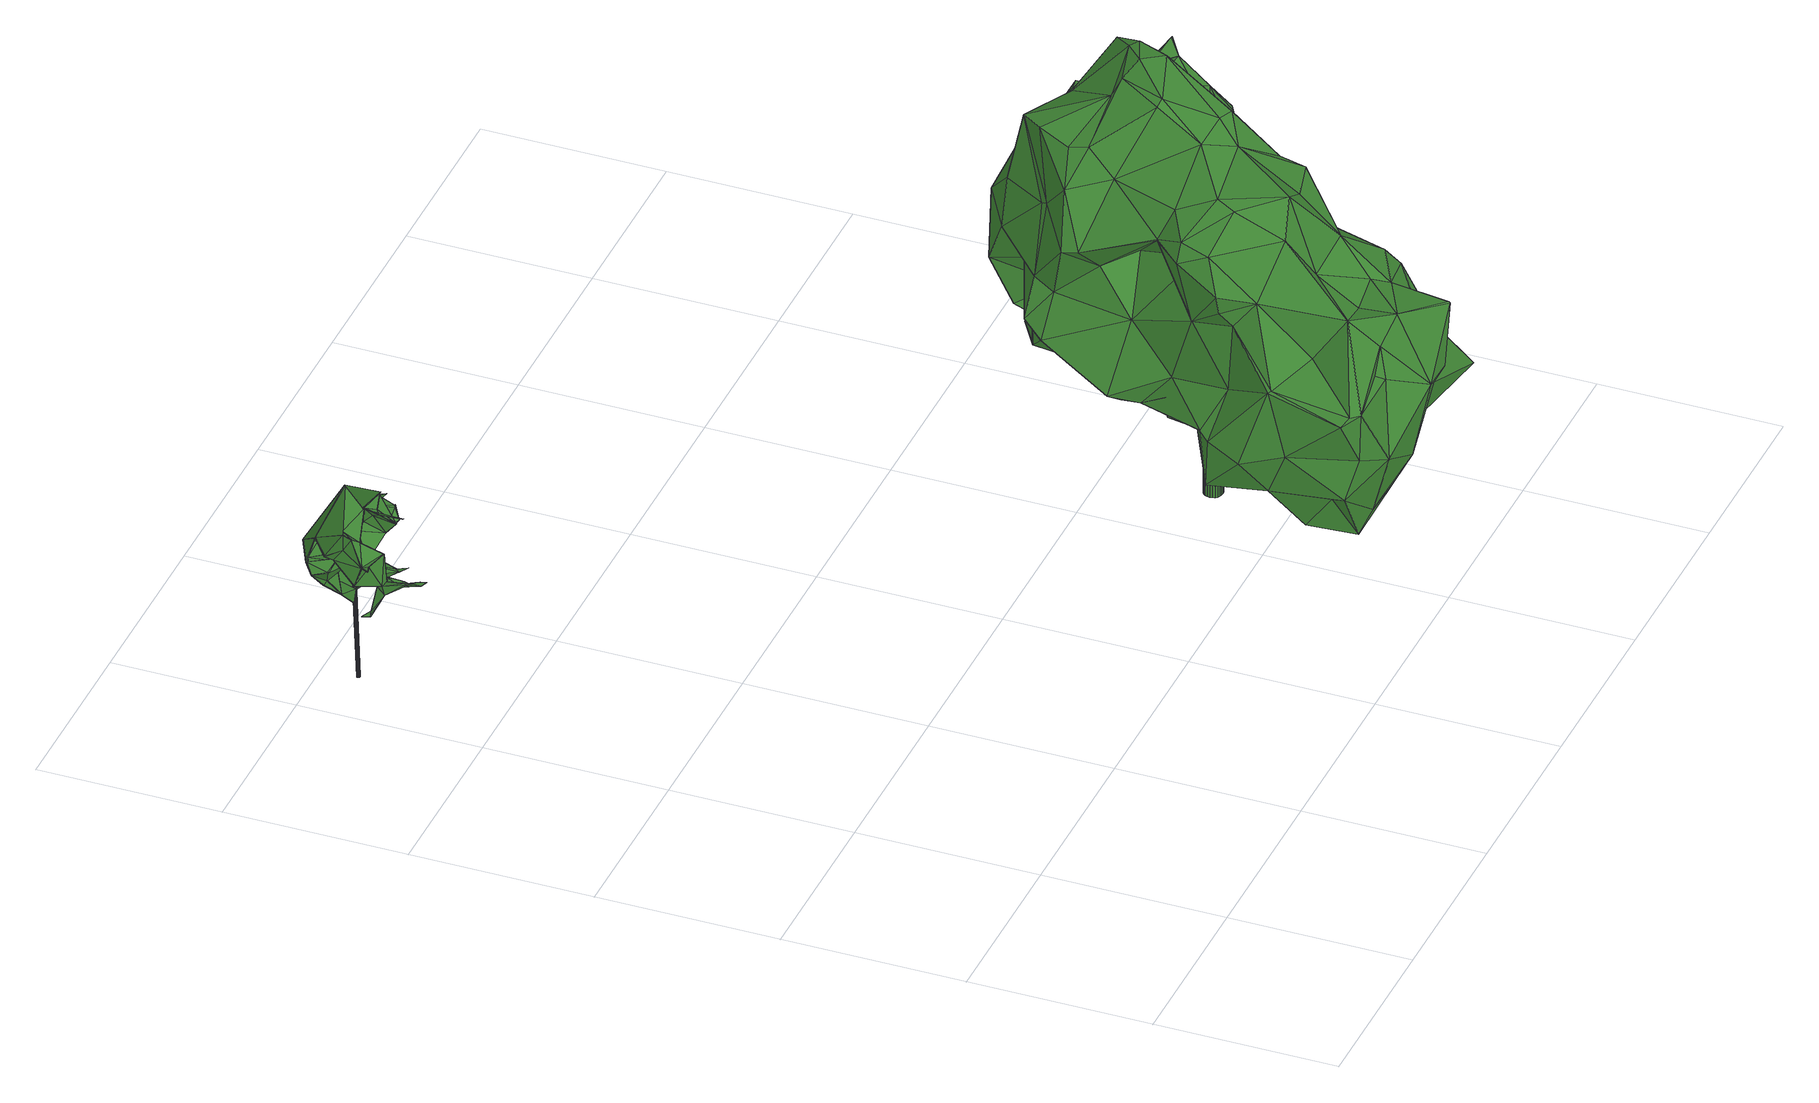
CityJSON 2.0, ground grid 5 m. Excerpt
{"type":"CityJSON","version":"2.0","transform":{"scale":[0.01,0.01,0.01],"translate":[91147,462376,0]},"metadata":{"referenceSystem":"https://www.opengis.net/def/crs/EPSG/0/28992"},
"CityObjects":{
"tree1":{"type":"SolitaryVegetationObject","attributes":{"gtid":298,"crown_width_m":3.19,"crown_median_z":3.93,"trunk_H_m":3.82,"trunk_DBH_m":0.0917,"trunk_radius_m":0.0458,"trunk_base_height_m":0.11,"original_gtid":"303"},"geometry":[{"type":"Solid","lod":"3","boundaries":[[[[0,1,2]],[[3,4,5]],[[6,7,8]],[[9,10,11]],[[12,13,14]],[[15,16,17]],[[18,19,20]],[[21,22,20]],[[23,24,25]],[[26,19,18]],[[27,28,29]],[[30,31,2]],[[32,33,34]],[[35,36,37]],[[38,39,40]],[[6,41,42]],[[43,44,45]],[[46,47,48]],[[49,50,51]],[[18,20,22]],[[52,53,54]],[[55,56,57]],[[57,56,58]],[[22,26,18]],[[21,20,59]],[[14,60,61]],[[14,62,60]],[[63,64,65]],[[66,63,65]],[[11,67,68]],[[9,69,70]],[[68,69,9]],[[71,53,52]],[[72,73,49]],[[49,73,74]],[[16,75,76]],[[59,20,19]],[[77,68,67]],[[51,50,36]],[[78,38,40]],[[79,53,78]],[[80,61,81]],[[82,83,84]],[[84,85,82]],[[86,87,88]],[[86,88,89]],[[90,83,61]],[[26,91,92]],[[93,58,94]],[[95,96,17]],[[97,10,31]],[[98,10,97]],[[19,99,59]],[[39,100,101]],[[93,53,58]],[[102,71,103]],[[104,45,105]],[[26,90,19]],[[106,107,108]],[[109,101,103]],[[110,111,112]],[[113,114,115]],[[29,116,117]],[[42,118,6]],[[119,10,9]],[[112,111,120]],[[121,17,96]],[[80,122,123]],[[64,124,125]],[[126,124,64]],[[120,127,112]],[[58,71,102]],[[115,128,58]],[[58,128,129]],[[87,130,15]],[[86,130,87]],[[46,115,131]],[[132,133,134]],[[135,136,28]],[[135,106,136]],[[105,137,138]],[[68,9,11]],[[58,129,94]],[[1,139,140]],[[84,140,139]],[[141,142,97]],[[143,144,131]],[[145,146,85]],[[147,148,86]],[[43,86,148]],[[149,150,151]],[[152,25,153]],[[14,13,145]],[[145,85,14]],[[54,109,52]],[[49,128,149]],[[67,11,98]],[[84,14,85]],[[154,155,156]],[[115,58,56]],[[97,142,157]],[[158,88,115]],[[115,88,113]],[[78,159,38]],[[78,160,159]],[[12,63,161]],[[162,163,140]],[[162,140,84]],[[164,165,106]],[[158,58,102]],[[42,166,70]],[[71,52,167]],[[2,31,0]],[[99,19,90]],[[99,90,61]],[[168,138,104]],[[169,170,111]],[[46,131,144]],[[171,154,156]],[[30,2,59]],[[84,139,14]],[[172,14,139]],[[173,174,175]],[[171,147,154]],[[59,163,21]],[[2,163,59]],[[48,47,36]],[[176,34,177]],[[92,178,90]],[[119,9,70]],[[171,179,180]],[[6,181,7]],[[115,46,128]],[[80,62,61]],[[112,127,113]],[[15,17,121]],[[15,121,87]],[[103,101,138]],[[74,73,182]],[[45,119,137]],[[45,137,105]],[[95,17,76]],[[51,128,49]],[[49,149,151]],[[183,184,185]],[[57,58,158]],[[112,186,110]],[[30,59,187]],[[120,111,188]],[[189,125,190]],[[191,192,85]],[[31,10,193]],[[31,193,0]],[[59,99,187]],[[167,194,109]],[[145,191,146]],[[154,147,89]],[[170,169,161]],[[195,89,158]],[[149,114,150]],[[119,193,10]],[[104,43,45]],[[158,102,103]],[[117,70,77]],[[118,70,117]],[[154,89,104]],[[0,172,1]],[[196,27,157]],[[99,61,197]],[[99,197,187]],[[198,175,199]],[[198,199,5]],[[17,16,76]],[[101,109,39]],[[6,200,201]],[[200,202,201]],[[181,6,118]],[[200,6,181]],[[181,202,200]],[[203,204,205]],[[89,168,104]],[[95,136,96]],[[61,62,197]],[[178,26,22]],[[184,206,207]],[[21,178,22]],[[11,10,98]],[[160,78,53]],[[159,208,182]],[[209,210,211]],[[141,165,142]],[[196,157,142]],[[45,176,119]],[[193,119,176]],[[48,36,50]],[[61,83,14]],[[212,148,147]],[[79,54,53]],[[105,38,191]],[[178,21,213]],[[214,145,169]],[[116,215,8]],[[31,30,187]],[[134,129,51]],[[89,195,138]],[[152,153,82]],[[178,91,26]],[[178,92,91]],[[162,84,178]],[[92,90,26]],[[126,63,12]],[[15,75,16]],[[198,5,175]],[[104,44,154]],[[27,196,28]],[[1,172,139]],[[35,51,36]],[[134,51,35]],[[48,143,131]],[[148,216,43]],[[8,217,15]],[[126,64,63]],[[119,218,137]],[[80,123,62]],[[80,81,122]],[[203,205,161]],[[119,166,218]],[[41,218,166]],[[210,114,180]],[[65,180,66]],[[210,180,65]],[[138,137,104]],[[51,129,128]],[[23,64,24]],[[182,3,85]],[[152,85,174]],[[177,219,176]],[[141,176,219]],[[141,219,177]],[[146,191,85]],[[82,220,83]],[[115,114,149]],[[151,150,211]],[[54,40,109]],[[183,208,132]],[[161,155,154]],[[63,156,155]],[[138,221,100]],[[101,100,221]],[[39,38,105]],[[110,108,111]],[[178,84,83]],[[131,115,149]],[[115,56,158]],[[77,70,69]],[[77,69,68]],[[70,118,42]],[[48,149,128]],[[131,149,48]],[[128,46,48]],[[222,120,188]],[[3,174,85]],[[107,214,108]],[[54,78,40]],[[79,78,54]],[[177,34,141]],[[76,75,95]],[[136,95,75]],[[106,196,142]],[[106,142,164]],[[112,223,121]],[[141,34,33]],[[112,113,223]],[[55,158,56]],[[55,57,158]],[[181,6,202]],[[5,174,3]],[[205,222,161]],[[161,222,170]],[[212,203,43]],[[77,224,117]],[[25,225,4]],[[25,4,49]],[[161,13,12]],[[158,103,195]],[[182,73,3]],[[136,226,96]],[[45,44,227]],[[118,7,181]],[[116,7,118]],[[201,202,6]],[[71,167,103]],[[38,192,191]],[[159,192,38]],[[203,44,43]],[[154,44,203]],[[44,191,145]],[[104,191,228]],[[44,228,191]],[[44,104,228]],[[105,191,104]],[[39,109,40]],[[132,134,35]],[[35,183,132]],[[133,132,229]],[[212,204,203]],[[32,227,44]],[[162,213,163]],[[168,89,138]],[[103,138,195]],[[184,35,206]],[[183,74,208]],[[5,225,173]],[[197,62,14]],[[64,189,190]],[[132,208,229]],[[164,142,165]],[[229,208,159]],[[96,186,121]],[[112,121,186]],[[174,5,199]],[[174,199,175]],[[109,103,167]],[[71,58,53]],[[60,81,61]],[[60,122,81]],[[135,28,196]],[[135,196,106]],[[214,32,145]],[[171,120,222]],[[88,121,223]],[[88,223,113]],[[82,230,220]],[[153,230,82]],[[197,172,187]],[[117,27,29]],[[15,130,8]],[[212,205,204]],[[60,231,122]],[[109,194,52]],[[173,175,5]],[[117,224,27]],[[157,27,224]],[[63,179,171]],[[160,53,133]],[[211,210,23]],[[62,123,231]],[[62,231,60]],[[231,123,122]],[[49,74,183]],[[23,210,65]],[[141,107,165]],[[136,215,28]],[[87,121,88]],[[89,88,158]],[[75,215,136]],[[150,210,209]],[[209,211,150]],[[178,83,90]],[[14,83,126]],[[12,14,126]],[[220,126,83]],[[106,165,107]],[[33,107,141]],[[33,32,107]],[[64,23,65]],[[147,86,89]],[[170,188,111]],[[161,145,13]],[[161,169,145]],[[215,217,8]],[[72,49,4]],[[203,161,154]],[[32,34,227]],[[15,217,75]],[[182,208,74]],[[186,226,110]],[[85,152,82]],[[106,108,110]],[[170,222,188]],[[101,221,138]],[[1,140,2]],[[63,171,156]],[[97,157,224]],[[97,224,98]],[[67,224,77]],[[98,224,67]],[[118,117,116]],[[93,232,53]],[[133,53,232]],[[94,232,93]],[[129,232,94]],[[187,172,31]],[[197,14,172]],[[97,31,172]],[[193,172,0]],[[193,97,172]],[[193,141,97]],[[182,192,159]],[[182,85,192]],[[37,183,206]],[[37,47,143]],[[36,47,37]],[[136,106,226]],[[143,47,144]],[[46,144,47]],[[174,173,152]],[[23,25,211]],[[25,151,211]],[[111,108,214]],[[169,111,214]],[[159,160,133]],[[159,133,229]],[[185,206,183]],[[35,37,206]],[[152,225,25]],[[173,225,152]],[[190,24,64]],[[150,114,210]],[[180,179,66]],[[28,215,29]],[[29,215,116]],[[134,232,129]],[[133,232,134]],[[212,147,205]],[[163,2,140]],[[42,41,166]],[[70,166,119]],[[205,147,222]],[[171,222,147]],[[214,107,233]],[[107,32,233]],[[32,214,233]],[[212,216,148]],[[43,216,212]],[[114,127,120]],[[114,120,171]],[[114,113,127]],[[5,4,225]],[[25,49,151]],[[215,75,217]],[[186,96,226]],[[106,110,226]],[[193,176,141]],[[178,213,162]],[[21,163,213]],[[4,3,73]],[[72,4,73]],[[105,138,234]],[[105,234,39]],[[220,124,126]],[[125,124,220]],[[230,153,24]],[[153,25,24]],[[230,24,190]],[[32,235,145]],[[145,235,44]],[[32,44,235]],[[8,218,41]],[[8,41,6]],[[8,130,218]],[[8,7,116]],[[86,137,130]],[[37,143,50]],[[48,50,143]],[[183,50,49]],[[183,37,50]],[[104,137,43]],[[43,137,86]],[[167,52,194]],[[176,227,34]],[[137,218,130]],[[176,45,227]],[[207,185,184]],[[35,184,183]],[[207,206,185]],[[114,171,180]],[[63,155,161]],[[66,179,63]],[[190,125,230]],[[220,230,125]],[[64,125,189]],[[100,39,234]],[[100,234,138]],[[236,237,238]],[[236,238,239]],[[239,238,240]],[[239,240,241]],[[238,237,242]],[[238,242,240]],[[240,242,243]],[[240,243,241]],[[242,237,244]],[[242,244,243]],[[244,237,245]],[[244,245,243]],[[243,245,246]],[[243,246,241]],[[245,237,247]],[[245,247,246]],[[246,247,248]],[[246,248,241]],[[247,237,249]],[[247,249,248]],[[248,249,250]],[[248,250,241]],[[249,237,251]],[[249,251,250]],[[250,251,252]],[[250,252,241]],[[251,237,253]],[[251,253,252]],[[252,253,254]],[[252,254,241]],[[253,237,255]],[[253,255,254]],[[254,255,256]],[[254,256,241]],[[255,237,257]],[[255,257,256]],[[256,257,258]],[[256,258,241]],[[257,237,259]],[[257,259,258]],[[258,259,260]],[[258,260,241]],[[259,237,261]],[[259,261,260]],[[260,261,262]],[[260,262,241]],[[261,237,263]],[[261,263,262]],[[262,263,264]],[[262,264,241]],[[263,237,265]],[[263,265,264]],[[264,265,266]],[[264,266,241]],[[265,237,267]],[[265,267,266]],[[266,267,268]],[[266,268,241]],[[267,237,269]],[[267,269,268]],[[268,269,270]],[[268,270,241]],[[269,237,271]],[[269,271,270]],[[270,271,272]],[[270,272,241]],[[271,237,273]],[[271,273,272]],[[272,273,274]],[[272,274,241]],[[273,237,275]],[[273,275,274]],[[274,275,276]],[[274,276,241]],[[275,237,277]],[[275,277,276]],[[276,277,278]],[[276,278,241]],[[277,237,279]],[[277,279,278]],[[278,279,280]],[[278,280,241]],[[279,237,281]],[[279,281,280]],[[280,281,282]],[[280,282,241]],[[281,237,283]],[[281,283,282]],[[282,283,284]],[[282,284,241]],[[283,237,236]],[[283,236,284]],[[284,236,239]],[[284,239,241]]]]}]},
"tree2":{"type":"SolitaryVegetationObject","attributes":{"gtid":210,"crown_width_m":11.29,"crown_median_z":6.44,"trunk_H_m":6.06,"trunk_DBH_m":0.508,"trunk_radius_m":0.254,"trunk_base_height_m":0.38,"original_gtid":"215"},"geometry":[{"type":"Solid","lod":"3","boundaries":[[[[285,286,287]],[[288,289,290]],[[291,292,293]],[[294,295,296]],[[297,298,299]],[[294,296,300]],[[294,300,301]],[[302,303,304]],[[305,304,303]],[[306,307,308]],[[309,310,311]],[[312,313,314]],[[315,316,317]],[[318,319,320]],[[321,322,323]],[[323,322,324]],[[325,313,312]],[[326,327,328]],[[303,302,329]],[[330,331,332]],[[333,334,335]],[[336,313,325]],[[337,336,325]],[[332,338,339]],[[340,339,338]],[[287,286,341]],[[289,337,342]],[[302,343,329]],[[303,296,295]],[[344,345,346]],[[347,348,349]],[[350,331,351]],[[337,325,312]],[[352,353,354]],[[355,356,357]],[[358,359,330]],[[360,361,362]],[[363,358,364]],[[365,366,367]],[[368,369,370]],[[371,368,323]],[[371,323,324]],[[329,343,372]],[[288,290,373]],[[288,373,289]],[[290,374,311]],[[375,298,376]],[[377,375,376]],[[346,318,378]],[[301,300,379]],[[380,381,377]],[[375,377,381]],[[320,378,318]],[[344,346,378]],[[382,383,384]],[[355,385,356]],[[386,387,388]],[[354,389,390]],[[391,392,393]],[[394,392,391]],[[395,396,341]],[[387,397,388]],[[393,398,294]],[[295,294,398]],[[399,400,401]],[[400,315,401]],[[402,403,404]],[[405,406,407]],[[329,408,303]],[[330,364,358]],[[345,364,330]],[[345,344,364]],[[409,399,391]],[[309,311,374]],[[313,410,314]],[[411,412,413]],[[412,414,413]],[[306,415,307]],[[320,416,372]],[[299,298,375]],[[417,418,372]],[[330,332,345]],[[346,345,332]],[[419,420,421]],[[422,420,419]],[[346,332,339]],[[423,383,424]],[[302,304,363]],[[374,365,309]],[[374,406,365]],[[352,354,349]],[[425,400,421]],[[385,426,427]],[[428,321,429]],[[424,430,431]],[[383,430,424]],[[372,408,329]],[[432,433,315]],[[419,421,400]],[[434,369,426]],[[435,436,437]],[[435,437,438]],[[405,377,376]],[[407,377,405]],[[377,407,380]],[[439,366,440]],[[376,298,297]],[[357,347,349]],[[321,441,429]],[[319,318,442]],[[443,444,353]],[[445,446,447]],[[301,448,294]],[[378,320,343]],[[449,328,327]],[[355,450,435]],[[451,390,412]],[[400,432,315]],[[452,453,287]],[[308,307,454]],[[455,453,456]],[[409,307,399]],[[404,457,402]],[[376,440,405]],[[297,440,376]],[[458,438,434]],[[459,292,326]],[[422,428,429]],[[443,397,444]],[[305,460,461]],[[365,405,366]],[[358,462,359]],[[285,287,453]],[[445,339,340]],[[426,458,434]],[[463,373,285]],[[464,403,402]],[[465,456,452]],[[391,317,394]],[[466,443,352]],[[466,397,443]],[[357,450,355]],[[445,467,446]],[[468,464,469]],[[468,403,464]],[[455,285,453]],[[434,361,369]],[[466,352,470]],[[307,419,399]],[[458,385,355]],[[397,466,388]],[[456,471,455]],[[432,381,380]],[[385,427,356]],[[426,385,458]],[[464,347,469]],[[337,289,336]],[[426,369,368]],[[472,384,424]],[[289,373,336]],[[454,301,308]],[[373,286,285]],[[315,431,316]],[[315,433,431]],[[314,473,312]],[[349,470,352]],[[382,462,383]],[[358,363,462]],[[465,474,456]],[[475,476,433]],[[342,476,475]],[[349,450,357]],[[359,462,382]],[[477,478,449]],[[463,285,410]],[[347,357,469]],[[393,294,479]],[[400,381,432]],[[375,381,299]],[[324,480,457]],[[370,369,361]],[[361,434,362]],[[477,413,467]],[[446,467,413]],[[300,418,386]],[[296,418,300]],[[462,304,305]],[[307,422,419]],[[308,301,379]],[[442,481,444]],[[439,421,420]],[[450,354,435]],[[320,319,416]],[[442,482,447]],[[318,482,442]],[[405,365,406]],[[350,351,483]],[[397,387,484]],[[397,484,444]],[[485,402,457]],[[486,487,306]],[[488,487,486]],[[427,469,356]],[[411,413,477]],[[479,391,393]],[[308,489,306]],[[441,310,429]],[[422,490,428]],[[447,413,414]],[[478,340,338]],[[478,338,350]],[[446,413,447]],[[307,409,454]],[[491,492,456]],[[463,336,373]],[[388,466,493]],[[493,494,388]],[[371,426,368]],[[468,469,427]],[[290,311,286]],[[485,486,489]],[[485,489,495]],[[342,473,333]],[[461,496,462]],[[461,462,305]],[[354,353,389]],[[411,477,451]],[[431,430,316]],[[372,418,408]],[[437,362,438]],[[454,448,301]],[[497,382,351]],[[497,359,382]],[[333,498,334]],[[466,470,493]],[[334,424,431]],[[451,492,499]],[[494,500,386]],[[484,416,501]],[[484,501,442]],[[435,438,355]],[[458,355,438]],[[442,444,484]],[[386,379,300]],[[406,289,407]],[[468,404,403]],[[285,502,410]],[[314,410,502]],[[497,330,359]],[[404,324,457]],[[454,479,448]],[[353,352,443]],[[492,471,456]],[[432,475,433]],[[475,289,342]],[[290,406,374]],[[437,492,503]],[[286,373,290]],[[290,289,406]],[[296,408,418]],[[292,471,504]],[[292,504,327]],[[485,505,402]],[[356,469,357]],[[459,326,483]],[[459,424,334]],[[293,292,506]],[[390,436,354]],[[441,321,507]],[[333,293,498]],[[436,499,437]],[[437,499,492]],[[451,412,411]],[[317,401,315]],[[429,310,309]],[[293,506,459]],[[455,502,285]],[[323,368,370]],[[423,384,383]],[[452,360,508]],[[349,354,450]],[[423,424,384]],[[472,459,384]],[[483,384,459]],[[381,425,299]],[[426,371,427]],[[433,335,431]],[[334,431,335]],[[444,481,353]],[[455,471,291]],[[412,481,414]],[[353,481,412]],[[417,509,386]],[[386,509,387]],[[286,311,341]],[[401,317,391]],[[454,391,479]],[[327,326,292]],[[408,296,303]],[[471,292,291]],[[479,294,448]],[[339,510,346]],[[318,346,510]],[[435,354,436]],[[399,419,400]],[[449,511,477]],[[451,477,511]],[[364,512,363]],[[364,344,512]],[[316,394,317]],[[316,430,496]],[[455,291,502]],[[407,475,380]],[[289,475,407]],[[437,360,362]],[[336,410,313]],[[439,420,367]],[[422,367,420]],[[340,478,467]],[[493,348,505]],[[402,505,348]],[[503,492,491]],[[401,391,399]],[[291,473,314]],[[293,473,291]],[[456,453,452]],[[432,380,475]],[[390,499,436]],[[513,341,396]],[[395,513,396]],[[370,341,513]],[[402,348,464]],[[311,310,395]],[[441,395,310]],[[299,440,297]],[[439,440,299]],[[327,511,449]],[[383,496,430]],[[462,496,383]],[[504,471,511]],[[504,511,327]],[[462,363,304]],[[390,451,499]],[[493,470,348]],[[321,428,488]],[[321,488,322]],[[370,361,341]],[[302,344,343]],[[378,343,344]],[[372,343,320]],[[514,503,465]],[[452,341,361]],[[287,341,452]],[[395,341,311]],[[347,464,348]],[[350,483,326]],[[494,495,515]],[[379,515,495]],[[497,331,330]],[[351,331,497]],[[338,332,331]],[[338,331,350]],[[459,506,292]],[[488,428,487]],[[417,372,416]],[[339,445,447]],[[439,367,366]],[[429,367,422]],[[417,386,418]],[[340,467,445]],[[318,516,482]],[[510,482,516]],[[510,516,318]],[[400,425,381]],[[350,328,478]],[[449,478,328]],[[366,405,440]],[[437,503,514]],[[437,514,465]],[[351,382,517]],[[414,518,447]],[[481,518,414]],[[324,322,480]],[[427,371,468]],[[324,468,371]],[[468,324,404]],[[349,348,470]],[[438,362,434]],[[412,390,389]],[[439,299,425]],[[314,502,291]],[[312,473,337]],[[342,337,473]],[[478,477,467]],[[309,367,429]],[[365,367,309]],[[476,333,335]],[[451,471,492]],[[476,335,433]],[[439,425,421]],[[360,452,361]],[[339,482,510]],[[447,482,339]],[[495,494,505]],[[485,495,505]],[[484,387,509]],[[484,509,417]],[[416,484,417]],[[494,386,388]],[[493,505,494]],[[409,519,454]],[[391,454,519]],[[391,519,409]],[[490,415,428]],[[490,307,415]],[[490,422,307]],[[463,410,336]],[[333,473,293]],[[471,451,511]],[[480,322,488]],[[480,488,486]],[[398,460,295]],[[303,460,305]],[[415,306,487]],[[415,487,428]],[[316,392,394]],[[398,461,460]],[[496,392,316]],[[412,389,353]],[[323,507,321]],[[306,489,486]],[[379,495,489]],[[379,489,308]],[[370,507,323]],[[513,395,507]],[[513,507,370]],[[395,441,507]],[[491,456,474]],[[503,474,465]],[[503,491,474]],[[351,517,483]],[[472,424,459]],[[379,500,515]],[[386,500,379]],[[494,515,500]],[[416,319,501]],[[442,501,319]],[[302,512,344]],[[302,363,512]],[[326,328,350]],[[437,508,360]],[[333,476,342]],[[517,384,483]],[[517,382,384]],[[452,508,465]],[[465,508,437]],[[459,498,293]],[[334,498,459]],[[295,460,303]],[[392,398,393]],[[496,398,392]],[[398,496,461]],[[486,457,480]],[[485,457,486]],[[447,518,442]],[[481,442,518]],[[520,521,522]],[[520,522,523]],[[523,522,524]],[[523,524,525]],[[522,521,526]],[[522,526,524]],[[524,526,527]],[[524,527,525]],[[526,521,528]],[[526,528,527]],[[527,528,529]],[[527,529,525]],[[528,521,530]],[[528,530,529]],[[529,530,531]],[[529,531,525]],[[530,521,532]],[[530,532,531]],[[531,532,533]],[[531,533,525]],[[532,521,534]],[[532,534,533]],[[533,534,535]],[[533,535,525]],[[534,521,536]],[[534,536,535]],[[535,536,537]],[[535,537,525]],[[536,521,538]],[[536,538,537]],[[537,538,539]],[[537,539,525]],[[538,521,540]],[[538,540,539]],[[539,540,541]],[[539,541,525]],[[540,521,542]],[[540,542,541]],[[541,542,543]],[[541,543,525]],[[542,521,544]],[[542,544,543]],[[543,544,545]],[[543,545,525]],[[544,521,546]],[[544,546,545]],[[545,546,547]],[[545,547,525]],[[546,521,548]],[[546,548,547]],[[547,548,549]],[[547,549,525]],[[548,521,550]],[[548,550,549]],[[549,550,551]],[[549,551,525]],[[550,521,552]],[[550,552,551]],[[551,552,553]],[[551,553,525]],[[552,521,554]],[[552,554,553]],[[553,554,555]],[[553,555,525]],[[554,521,556]],[[554,556,555]],[[555,556,557]],[[555,557,525]],[[556,521,558]],[[556,558,557]],[[557,558,559]],[[557,559,525]],[[558,521,560]],[[558,560,559]],[[559,560,561]],[[559,561,525]],[[560,521,562]],[[560,562,561]],[[561,562,563]],[[561,563,525]],[[562,521,564]],[[562,564,563]],[[563,564,565]],[[563,565,525]],[[564,521,566]],[[564,566,565]],[[565,566,567]],[[565,567,525]],[[566,521,568]],[[566,568,567]],[[567,568,569]],[[567,569,525]],[[568,521,520]],[[568,520,569]],[[569,520,523]],[[569,523,525]]]]}]},
"tree3":{"type":"SolitaryVegetationObject","attributes":{"gtid":256,"crown_width_m":4.73,"crown_median_z":5.27,"trunk_H_m":3.45,"trunk_DBH_m":0.132,"trunk_radius_m":0.0658,"trunk_base_height_m":1.82,"original_gtid":"261"},"geometry":[{"type":"Solid","lod":"3","boundaries":[[[[570,571,572]],[[573,574,575]],[[576,577,578]],[[579,580,574]],[[581,582,583]],[[584,585,586]],[[587,588,589]],[[587,589,590]],[[591,592,593]],[[594,595,596]],[[597,598,599]],[[600,601,602]],[[600,603,601]],[[604,605,606]],[[607,608,609]],[[610,611,579]],[[601,612,613]],[[614,615,616]],[[617,618,619]],[[620,621,622]],[[623,624,625]],[[626,605,627]],[[626,628,629]],[[630,629,628]],[[631,632,582]],[[633,634,635]],[[636,590,637]],[[638,578,639]],[[640,574,641]],[[620,642,621]],[[643,644,645]],[[605,626,646]],[[647,648,646]],[[599,617,597]],[[649,599,598]],[[650,598,597]],[[651,652,653]],[[654,652,651]],[[638,576,578]],[[655,656,657]],[[645,644,633]],[[658,644,643]],[[659,660,661]],[[662,663,664]],[[662,664,665]],[[629,643,626]],[[597,666,650]],[[659,595,660]],[[605,604,627]],[[617,667,618]],[[649,617,599]],[[619,597,617]],[[668,663,603]],[[650,666,669]],[[670,671,672]],[[673,625,624]],[[606,627,604]],[[629,630,658]],[[674,675,676]],[[669,618,677]],[[636,637,678]],[[593,679,680]],[[597,619,666]],[[587,595,621]],[[653,583,614]],[[629,658,643]],[[640,641,677]],[[669,677,641]],[[681,586,585]],[[643,645,582]],[[682,634,633]],[[659,683,684]],[[646,685,686]],[[646,686,605]],[[612,663,662]],[[667,677,618]],[[616,687,688]],[[605,689,682]],[[605,682,606]],[[603,600,607]],[[690,691,692]],[[660,595,594]],[[613,602,601]],[[693,602,613]],[[694,695,696]],[[579,688,610]],[[596,595,587]],[[654,593,592]],[[598,697,649]],[[614,616,640]],[[614,640,677]],[[698,699,625]],[[667,700,679]],[[667,679,677]],[[701,577,690]],[[702,703,684]],[[667,617,670]],[[583,689,615]],[[583,615,614]],[[704,580,705]],[[570,572,706]],[[621,584,622]],[[707,656,698]],[[708,655,701]],[[657,701,655]],[[578,709,575]],[[627,628,626]],[[710,711,623]],[[655,623,711]],[[655,711,710]],[[712,701,657]],[[713,714,612]],[[683,676,675]],[[622,588,620]],[[715,696,596]],[[644,628,633]],[[691,716,717]],[[718,719,576]],[[718,600,719]],[[660,720,661]],[[694,720,660]],[[660,594,694]],[[596,721,722]],[[625,723,710]],[[625,710,623]],[[701,690,708]],[[690,692,708]],[[669,666,618]],[[619,618,666]],[[616,688,640]],[[693,724,725]],[[726,706,572]],[[613,714,724]],[[713,648,714]],[[612,714,613]],[[607,609,665]],[[727,652,592]],[[572,671,670]],[[607,665,668]],[[708,623,655]],[[590,589,728]],[[721,590,636]],[[709,572,575]],[[605,687,689]],[[630,628,644]],[[648,647,729]],[[670,672,667]],[[581,631,582]],[[730,731,732]],[[732,731,733]],[[734,735,680]],[[600,602,719]],[[736,580,579]],[[683,675,737]],[[684,683,737]],[[607,600,718]],[[665,664,668]],[[698,656,710]],[[575,639,578]],[[603,607,668]],[[737,738,739]],[[737,674,738]],[[740,605,741]],[[647,646,626]],[[589,588,742]],[[588,622,742]],[[587,721,596]],[[591,735,676]],[[700,680,679]],[[743,687,740]],[[737,702,684]],[[601,663,612]],[[692,691,744]],[[744,722,636]],[[744,636,678]],[[653,720,694]],[[603,663,601]],[[713,685,648]],[[586,742,584]],[[622,584,742]],[[689,687,615]],[[616,615,687]],[[586,681,745]],[[625,699,723]],[[702,739,681]],[[737,739,702]],[[582,746,729]],[[707,739,747]],[[748,739,707]],[[710,656,655]],[[704,574,580]],[[605,740,687]],[[749,706,578]],[[750,575,751]],[[648,685,646]],[[727,592,683]],[[595,684,752]],[[608,750,751]],[[697,575,649]],[[573,697,598]],[[679,654,753]],[[679,753,677]],[[643,647,626]],[[684,595,659]],[[582,729,643]],[[643,729,647]],[[686,685,741]],[[686,741,605]],[[754,707,747]],[[677,753,614]],[[748,707,698]],[[674,737,675]],[[747,739,738]],[[674,747,738]],[[712,657,755]],[[657,656,755]],[[596,696,695]],[[596,695,594]],[[692,744,678]],[[756,624,623]],[[742,624,756]],[[701,571,577]],[[607,757,608]],[[654,614,753]],[[715,744,691]],[[641,574,573]],[[579,611,736]],[[758,746,696]],[[609,759,665]],[[575,750,639]],[[696,632,694]],[[672,755,656]],[[671,755,672]],[[688,579,640]],[[742,586,673]],[[581,653,631]],[[581,583,653]],[[732,760,730]],[[761,760,732]],[[654,762,593]],[[679,762,654]],[[621,642,587]],[[573,598,650]],[[641,573,669]],[[650,669,573]],[[688,763,610]],[[687,610,763]],[[687,763,688]],[[588,587,642]],[[620,588,642]],[[673,586,745]],[[702,681,585]],[[746,758,729]],[[725,729,764]],[[758,764,729]],[[583,635,689]],[[689,635,634]],[[715,758,696]],[[715,765,744]],[[766,582,645]],[[571,712,572]],[[725,764,716]],[[691,693,716]],[[627,606,628]],[[606,633,628]],[[689,634,682]],[[658,630,644]],[[717,716,764]],[[767,768,769]],[[767,769,705]],[[590,721,587]],[[575,770,649]],[[582,632,746]],[[694,632,631]],[[746,632,696]],[[758,717,764]],[[698,771,748]],[[670,770,572]],[[575,572,770]],[[679,593,762]],[[591,683,592]],[[583,582,766]],[[682,633,606]],[[766,635,583]],[[766,633,635]],[[645,633,766]],[[578,577,749]],[[594,695,694]],[[684,703,584]],[[772,757,607]],[[773,589,774]],[[725,648,729]],[[585,703,702]],[[584,703,585]],[[584,621,775]],[[584,775,684]],[[739,748,681]],[[617,649,770]],[[617,770,670]],[[673,745,625]],[[724,693,613]],[[678,637,590]],[[725,724,714]],[[725,714,648]],[[578,706,726]],[[673,624,742]],[[651,653,776]],[[651,776,654]],[[680,735,593]],[[745,698,625]],[[745,681,698]],[[693,725,716]],[[777,727,661]],[[614,776,653]],[[654,776,614]],[[698,710,723]],[[698,723,699]],[[715,691,717]],[[715,596,765]],[[722,765,596]],[[744,765,722]],[[743,740,741]],[[769,662,759]],[[769,759,705]],[[728,708,778]],[[728,623,708]],[[728,756,623]],[[728,778,590]],[[678,778,692]],[[590,778,678]],[[692,778,708]],[[573,575,697]],[[773,774,756]],[[595,752,775]],[[742,756,774]],[[742,774,589]],[[721,636,722]],[[768,713,769]],[[768,685,713]],[[609,779,705]],[[691,780,693]],[[690,780,691]],[[704,705,779]],[[704,779,751]],[[705,759,609]],[[662,665,759]],[[717,758,715]],[[595,775,621]],[[591,676,683]],[[761,732,781]],[[728,589,773]],[[728,773,756]],[[780,782,693]],[[747,674,734]],[[747,734,754]],[[700,754,734]],[[749,577,571]],[[659,661,727]],[[777,652,727]],[[653,652,777]],[[592,652,654]],[[661,720,777]],[[653,777,720]],[[694,631,653]],[[684,775,752]],[[705,580,783]],[[736,783,580]],[[768,783,685]],[[672,784,667]],[[767,783,768]],[[705,783,767]],[[574,640,579]],[[743,610,687]],[[713,662,769]],[[741,736,611]],[[690,577,780]],[[576,780,577]],[[785,733,786]],[[612,662,713]],[[700,784,754]],[[667,784,700]],[[680,700,734]],[[754,784,787]],[[672,787,784]],[[731,785,788]],[[731,788,733]],[[712,571,701]],[[785,786,789]],[[788,785,789]],[[788,789,733]],[[733,789,786]],[[656,787,672]],[[572,755,671]],[[707,754,787]],[[761,781,760]],[[707,787,656]],[[760,781,731]],[[749,570,706]],[[719,782,576]],[[780,576,782]],[[712,755,572]],[[602,782,719]],[[732,733,781]],[[731,781,785]],[[733,785,781]],[[749,571,570]],[[591,593,735]],[[674,735,734]],[[676,735,674]],[[730,760,731]],[[681,771,698]],[[748,771,681]],[[659,727,683]],[[575,704,751]],[[608,757,750]],[[574,704,575]],[[709,578,726]],[[709,726,572]],[[783,741,685]],[[783,736,741]],[[576,772,718]],[[718,772,607]],[[639,757,772]],[[772,576,638]],[[772,638,639]],[[750,757,639]],[[693,782,602]],[[609,608,779]],[[751,779,608]],[[668,664,663]],[[743,611,610]],[[741,611,743]],[[790,791,792]],[[790,792,793]],[[793,792,794]],[[793,794,795]],[[792,791,796]],[[792,796,794]],[[794,796,797]],[[794,797,795]],[[796,791,798]],[[796,798,797]],[[797,798,799]],[[797,799,795]],[[798,791,800]],[[798,800,799]],[[799,800,801]],[[799,801,795]],[[800,791,802]],[[800,802,801]],[[801,802,803]],[[801,803,795]],[[802,791,804]],[[802,804,803]],[[803,804,805]],[[803,805,795]],[[804,791,806]],[[804,806,805]],[[805,806,807]],[[805,807,795]],[[806,791,808]],[[806,808,807]],[[807,808,809]],[[807,809,795]],[[808,791,810]],[[808,810,809]],[[809,810,811]],[[809,811,795]],[[810,791,812]],[[810,812,811]],[[811,812,813]],[[811,813,795]],[[812,791,814]],[[812,814,813]],[[813,814,815]],[[813,815,795]],[[814,791,816]],[[814,816,815]],[[815,816,817]],[[815,817,795]],[[816,791,818]],[[816,818,817]],[[817,818,819]],[[817,819,795]],[[818,791,820]],[[818,820,819]],[[819,820,821]],[[819,821,795]],[[820,791,822]],[[820,822,821]],[[821,822,823]],[[821,823,795]],[[822,791,824]],[[822,824,823]],[[823,824,825]],[[823,825,795]],[[824,791,826]],[[824,826,825]],[[825,826,827]],[[825,827,795]],[[826,791,828]],[[826,828,827]],[[827,828,829]],[[827,829,795]],[[828,791,830]],[[828,830,829]],[[829,830,831]],[[829,831,795]],[[830,791,832]],[[830,832,831]],[[831,832,833]],[[831,833,795]],[[832,791,834]],[[832,834,833]],[[833,834,835]],[[833,835,795]],[[834,791,836]],[[834,836,835]],[[835,836,837]],[[835,837,795]],[[836,791,838]],[[836,838,837]],[[837,838,839]],[[837,839,795]],[[838,791,790]],[[838,790,839]],[[839,790,793]],[[839,793,795]]]]}]}
},
"vertices":[
[175,2323,335],[169,2323,337],[173,2278,334],[128,2385,489],[100,2390,490],[100,2390,488],[321,2455,328],[289,2443,324],[262,2456,333],[266,2338,296],[253,2324,300],[262,2302,312],[71,2363,412],[95,2368,412],[99,2322,354],[238,2496,349],[243,2515,274],[212,2526,291],[110,2193,392],[117,2243,363],[131,2219,373],[132,2219,374],[111,2193,393],[40,2368,524],[36,2338,449],[64,2355,504],[84,2197,398],[229,2405,296],[200,2428,266],[246,2430,309],[172,2278,332],[175,2323,333],[178,2467,367],[180,2486,295],[233,2443,319],[127,2328,555],[99,2340,583],[97,2339,582],[210,2352,428],[237,2350,425],[237,2350,427],[289,2442,326],[312,2414,313],[178,2468,369],[135,2412,382],[206,2436,369],[73,2301,666],[73,2348,605],[73,2350,604],[127,2368,564],[98,2341,582],[127,2367,565],[288,2349,466],[212,2379,514],[253,2355,435],[162,2393,542],[152,2428,602],[212,2380,513],[232,2377,537],[145,2247,348],[69,2326,300],[77,2292,350],[71,2326,299],[46,2419,446],[35,2339,448],[44,2392,483],[19,2431,470],[295,2328,278],[296,2328,279],[292,2344,278],[291,2389,293],[294,2353,470],[148,2378,508],[148,2377,507],[153,2355,528],[242,2514,273],[242,2515,272],[293,2344,276],[210,2353,429],[235,2376,430],[58,2322,290],[57,2323,291],[89,2299,466],[88,2303,368],[111,2301,368],[107,2350,421],[214,2516,386],[221,2528,390],[220,2527,391],[271,2438,452],[76,2237,398],[61,2209,418],[59,2209,418],[238,2351,539],[238,2351,541],[211,2525,290],[187,2536,312],[209,2362,309],[253,2324,298],[116,2256,360],[253,2355,433],[277,2335,439],[272,2437,454],[296,2352,470],[216,2390,413],[216,2389,412],[144,2435,271],[144,2434,273],[109,2468,315],[276,2333,439],[109,2470,314],[66,2486,368],[126,2521,375],[145,2540,413],[70,2477,484],[151,2429,604],[260,2436,312],[291,2390,291],[312,2414,311],[233,2398,316],[82,2507,393],[188,2541,325],[55,2346,285],[56,2346,284],[36,2337,447],[5,2309,463],[40,2359,385],[144,2539,413],[151,2427,603],[212,2359,554],[237,2496,350],[72,2349,605],[178,2301,501],[179,2302,500],[156,2344,548],[199,2428,267],[180,2487,293],[207,2437,368],[248,2390,429],[126,2302,347],[151,2286,335],[150,2398,295],[150,2398,293],[71,2348,604],[71,2301,666],[134,2411,380],[127,2398,411],[145,2538,413],[213,2517,386],[151,2428,602],[15,2380,553],[69,2403,522],[89,2301,466],[89,2300,467],[124,2429,440],[103,2416,437],[74,2430,474],[210,2386,289],[273,2439,453],[180,2329,465],[180,2331,465],[105,2428,411],[116,2256,362],[145,2248,350],[121,2392,271],[121,2392,273],[260,2436,314],[295,2351,471],[246,2390,430],[72,2442,382],[72,2443,384],[70,2476,482],[168,2323,336],[57,2328,441],[106,2350,422],[71,2363,414],[232,2398,315],[227,2405,297],[78,2237,400],[20,2432,469],[21,2431,471],[321,2455,326],[179,2330,465],[126,2328,554],[117,2260,564],[116,2259,565],[152,2496,315],[151,2286,333],[66,2486,370],[4,2309,464],[5,2309,465],[188,2370,423],[187,2369,424],[210,2363,311],[290,2348,466],[273,2438,452],[199,2428,265],[125,2302,345],[102,2414,437],[95,2368,414],[360,2471,339],[359,2471,340],[359,2472,339],[122,2435,387],[67,2486,369],[84,2505,393],[117,2259,566],[118,2258,565],[177,2301,500],[13,2380,553],[14,2380,552],[41,2367,524],[126,2519,376],[117,2243,365],[114,2461,327],[234,2444,318],[178,2469,368],[236,2496,349],[262,2454,333],[210,2387,291],[56,2326,440],[289,2349,465],[83,2505,394],[188,2539,326],[266,2338,294],[64,2356,503],[152,2495,314],[206,2437,367],[188,2370,425],[178,2300,500],[56,2327,442],[57,2346,285],[212,2359,552],[152,2494,315],[235,2376,428],[122,2434,386],[180,2402,11],[175,2402,11],[179,2403,11],[158,2407,394],[158,2408,394],[154,2407,393],[179,2404,11],[157,2410,394],[178,2405,11],[177,2406,11],[156,2411,393],[176,2406,11],[155,2412,393],[175,2407,11],[154,2412,393],[174,2406,11],[152,2412,393],[173,2406,11],[151,2411,393],[172,2405,11],[150,2411,393],[171,2404,11],[149,2410,393],[171,2403,11],[149,2409,393],[171,2402,11],[149,2407,393],[171,2401,11],[149,2406,393],[171,2400,11],[149,2405,393],[172,2399,11],[150,2404,393],[173,2398,11],[151,2403,393],[174,2398,11],[152,2403,393],[175,2397,11],[153,2403,393],[176,2398,11],[155,2403,394],[177,2398,11],[156,2403,394],[178,2399,11],[157,2404,394],[179,2400,11],[157,2405,394],[179,2401,11],[158,2406,394],
[2147,838,726],[2064,1030,713],[2051,922,778],[2055,966,548],[2100,926,324],[2062,1129,488],[2008,700,551],[1972,530,531],[2008,570,408],[1354,769,500],[1363,636,564],[1240,566,544],[2038,1353,155],[2040,1349,152],[1954,1298,151],[1354,687,599],[1331,850,515],[1230,378,414],[1223,543,394],[1335,395,409],[1337,456,470],[1411,1105,633],[1612,1069,469],[1382,1049,601],[1972,1146,528],[1842,1158,711],[1971,1115,676],[2249,749,439],[2246,802,467],[2230,731,491],[1754,860,193],[1646,743,244],[1635,809,264],[1241,132,700],[1224,156,697],[1208,174,674],[1673,1298,811],[1579,1218,925],[1710,1228,967],[1573,1171,1134],[2234,777,418],[1885,294,472],[1903,294,593],[1822,182,501],[1191,443,503],[1556,168,288],[1645,135,439],[1511,102,415],[1961,698,352],[1885,619,358],[1793,790,267],[2224,876,456],[2200,775,393],[1629,92,559],[1504,49,646],[1587,45,649],[1950,994,855],[2017,888,315],[1210,326,543],[1229,172,438],[1381,156,317],[1350,100,505],[1581,816,1241],[1489,895,1061],[1570,693,1168],[1867,79,468],[1803,193,415],[1455,603,1098],[1517,436,1108],[1656,628,1122],[1760,861,1271],[1714,916,1277],[1609,814,1249],[1530,234,241],[1612,282,256],[1818,879,1012],[1935,965,981],[1851,861,1082],[1350,325,246],[1359,186,247],[1924,1222,405],[1918,1265,368],[1715,1238,474],[1782,1108,1110],[1877,1029,1127],[1803,1103,986],[1748,1110,1109],[1207,370,728],[2094,989,564],[2000,1147,520],[1959,1261,147],[2073,1293,171],[2033,1183,167],[1251,140,554],[1412,817,704],[2005,1112,185],[1912,1194,173],[1656,315,277],[1657,401,357],[1782,357,407],[1800,950,1267],[1339,626,796],[1292,543,920],[1318,658,976],[1656,462,1020],[1785,498,1009],[1591,783,387],[1549,692,424],[1501,733,451],[1634,774,260],[1884,1140,742],[1809,1110,761],[1325,577,1012],[1512,698,449],[1757,901,399],[1819,1058,241],[1685,849,286],[1419,1001,1048],[1472,1012,1139],[1514,1104,1149],[2034,1207,346],[2065,1148,424],[2056,1087,249],[1215,534,533],[1704,902,511],[2205,827,542],[1757,275,834],[1663,355,918],[1624,204,839],[1602,251,851],[1547,1123,673],[1211,362,734],[1318,508,825],[1300,513,644],[1793,1122,420],[1712,1238,470],[1859,1135,353],[1681,1241,469],[1751,423,464],[1830,588,418],[1902,1208,248],[1858,1034,1220],[1779,970,1262],[1600,1276,655],[1773,1330,649],[1641,612,388],[1733,704,214],[1872,1033,183],[1809,805,169],[1878,922,1140],[1735,677,1166],[1787,568,1024],[1805,696,972],[1811,812,1138],[1906,1286,348],[1985,1263,315],[1796,1262,719],[1394,229,865],[1435,550,1087],[1427,411,1040],[1586,31,846],[1586,35,849],[1482,132,853],[1348,820,500],[1857,248,682],[1682,688,1177],[1821,468,829],[1936,894,837],[2011,812,727],[1448,959,486],[2072,781,645],[1946,652,749],[1509,1084,927],[1835,922,1223],[1971,498,393],[1409,584,555],[1553,534,454],[1512,390,314],[2177,835,557],[1476,958,1151],[1784,793,772],[1351,659,1020],[1629,127,747],[1659,970,1187],[1668,944,1240],[1433,709,1053],[1947,603,735],[1848,485,473],[2182,745,420],[1811,674,654],[1933,954,256],[1943,918,286],[1800,247,771],[1735,124,650],[1427,789,484],[1521,1102,917],[1507,359,899],[1427,155,784],[1899,302,392],[1335,451,897],[1380,993,884],[1444,1092,746],[1560,1164,709],[1578,1232,773],[1432,1035,720],[1753,1125,526],[1775,498,809],[1796,541,913],[1399,743,976],[1401,744,972],[1442,913,823],[1569,613,401],[1701,218,448],[1965,604,380],[1805,536,940],[1459,654,908],[1362,312,748],[2168,766,576],[1650,632,834],[1896,523,635],[1384,949,892],[1993,527,420],[1803,1162,764],[1774,745,961],[1304,540,864],[1410,134,701],[1828,437,693],[1343,251,348],[1801,1100,983],[1738,731,957],[1524,839,836],[1388,155,720],[1770,301,403],[1491,238,839],[1549,826,610],[1700,702,38],[1675,702,38],[1700,708,38],[1700,706,644],[1699,712,644],[1675,706,644],[1697,715,38],[1697,718,644],[1693,720,38],[1693,724,644],[1688,724,38],[1687,728,644],[1682,726,38],[1681,730,644],[1675,727,38],[1675,731,644],[1669,727,38],[1668,730,644],[1662,724,38],[1662,728,644],[1657,720,38],[1657,724,644],[1653,715,38],[1653,719,644],[1651,709,38],[1650,713,644],[1650,702,38],[1649,706,644],[1651,696,38],[1650,699,644],[1653,689,38],[1652,693,644],[1657,684,38],[1657,688,644],[1662,680,38],[1662,684,644],[1668,678,38],[1668,681,644],[1675,677,38],[1674,680,644],[1682,677,38],[1681,681,644],[1688,680,38],[1687,684,644],[1693,684,38],[1692,688,644],[1697,689,38],[1696,693,644],[1699,695,38],[1699,699,644],
[2229,937,625],[2350,971,629],[2331,884,594],[2311,825,460],[2286,905,424],[2339,880,490],[2363,1039,492],[2293,1057,596],[2299,980,518],[2200,956,397],[2296,946,418],[2173,1107,542],[2152,1128,426],[2094,1077,404],[2179,1208,816],[2196,1138,890],[2197,1140,891],[2177,1204,708],[2192,1302,758],[2178,1202,710],[2271,1212,651],[2145,989,750],[2098,1040,692],[2155,964,703],[2096,1209,600],[2106,1167,708],[2188,1212,620],[2288,717,476],[2324,755,478],[2325,754,480],[2425,1092,481],[2442,1151,459],[2412,1116,479],[2499,1076,475],[2062,1128,256],[2153,1080,283],[2061,1128,257],[2500,1044,479],[2443,956,480],[2429,985,427],[2182,984,386],[2196,992,394],[2387,1158,400],[2374,1199,422],[2133,977,500],[2134,988,378],[2144,933,348],[2269,786,540],[2239,788,542],[2258,713,472],[2191,1304,758],[2137,1275,788],[2189,1277,809],[2315,1124,768],[2291,1144,781],[2346,1082,889],[2112,1172,287],[2066,1135,258],[2067,1168,311],[2064,1238,336],[2062,1237,336],[2134,1157,546],[2154,1176,523],[2066,1166,313],[2116,1087,391],[2094,1077,402],[2279,1237,597],[2309,1245,629],[2382,973,452],[2400,945,464],[2224,898,446],[2249,874,461],[2190,1303,757],[2111,1204,385],[2063,1205,352],[2093,1178,392],[2202,1131,317],[2181,1151,342],[2262,1179,324],[2353,790,474],[2282,751,468],[2175,1076,615],[2094,1048,650],[2057,1071,589],[2113,979,592],[2398,1038,743],[2339,975,773],[2412,945,672],[2062,1238,338],[2045,1157,724],[2060,1213,607],[2009,1193,616],[2386,1127,436],[2441,1149,458],[2425,1092,479],[2431,1043,458],[2257,715,471],[2235,863,638],[2498,1075,474],[2238,789,540],[2323,842,600],[2342,904,664],[2313,914,685],[2226,1123,849],[2117,974,818],[2115,975,817],[2115,973,817],[2193,866,569],[2311,1244,629],[2199,894,622],[2172,933,715],[2217,1083,892],[2092,1149,291],[2068,1055,734],[2094,1140,787],[2265,1099,347],[2232,1110,355],[2117,1018,359],[2145,933,347],[2094,1041,365],[2331,1081,611],[2296,1134,582],[2333,1167,657],[2326,1143,472],[2115,1178,548],[2117,1179,549],[2155,1178,524],[2352,790,473],[2326,1054,852],[2348,1081,891],[2188,913,720],[2385,1014,634],[2189,1127,821],[2170,1155,806],[2325,942,417],[2350,974,397],[2236,960,565],[2291,999,801],[2377,1087,697],[2310,887,511],[2327,1055,850],[2302,1068,787],[2363,960,639],[2331,1163,412],[2350,1184,394],[2223,1166,572],[2299,1106,486],[2201,1080,514],[2431,1042,460],[2376,1055,480],[2067,1169,606],[2221,1202,634],[2250,1265,567],[2348,1081,889],[2347,1225,422],[2275,1169,419],[2280,912,534],[2032,1105,675],[2294,1138,696],[2213,1139,388],[2135,978,499],[2195,992,396],[2207,995,531],[2199,1039,521],[2206,945,744],[2145,987,751],[2225,991,403],[2130,1093,773],[2210,1019,743],[2236,1087,808],[2145,1073,362],[2221,1063,389],[2181,1208,814],[2162,1005,391],[2280,1235,595],[2218,1085,891],[2182,1170,508],[2221,989,766],[2246,1088,805],[2274,1000,645],[2407,913,474],[2408,912,472],[2170,1156,804],[2139,966,554],[2227,916,768],[2403,939,668],[2291,1145,779],[2441,957,481],[2184,1169,509],[2392,1026,460],[2198,955,399],[2246,960,514],[2208,982,622],[2136,989,376],[2241,1077,446],[2251,1263,566],[2091,1140,411],[2318,1014,478],[2262,1084,412],[2352,1076,464],[2307,858,556],[2325,1056,851],[2430,974,473],[2202,1110,727],[2178,1139,790],[2179,1208,814],[2153,996,534],[1998,1096,638],[2332,1168,658],[2407,948,445],[2301,1105,487],[2224,992,405],[2352,1077,466],[2238,1031,412],[2232,915,678],[2236,1031,414],[2174,1089,412],[2262,941,748],[2169,996,395],[2162,1005,393],[2232,1052,182],[2225,1052,182],[2231,1054,182],[2237,1051,527],[2237,1053,527],[2230,1051,527],[2231,1055,182],[2236,1055,527],[2230,1057,182],[2235,1056,527],[2228,1058,182],[2234,1057,527],[2227,1058,182],[2232,1058,527],[2225,1059,182],[2230,1058,527],[2223,1058,182],[2229,1058,527],[2222,1058,182],[2227,1057,527],[2220,1057,182],[2226,1056,528],[2219,1055,182],[2225,1055,528],[2219,1054,182],[2224,1053,528],[2218,1052,182],[2224,1051,528],[2219,1050,182],[2224,1049,528],[2219,1049,182],[2225,1048,528],[2220,1047,182],[2226,1047,527],[2222,1046,182],[2227,1046,527],[2223,1046,182],[2229,1045,527],[2225,1045,182],[2230,1045,527],[2227,1046,182],[2232,1045,527],[2228,1046,182],[2234,1046,527],[2230,1047,182],[2235,1047,527],[2231,1049,182],[2236,1048,527],[2231,1050,182],[2237,1049,527]
]}
